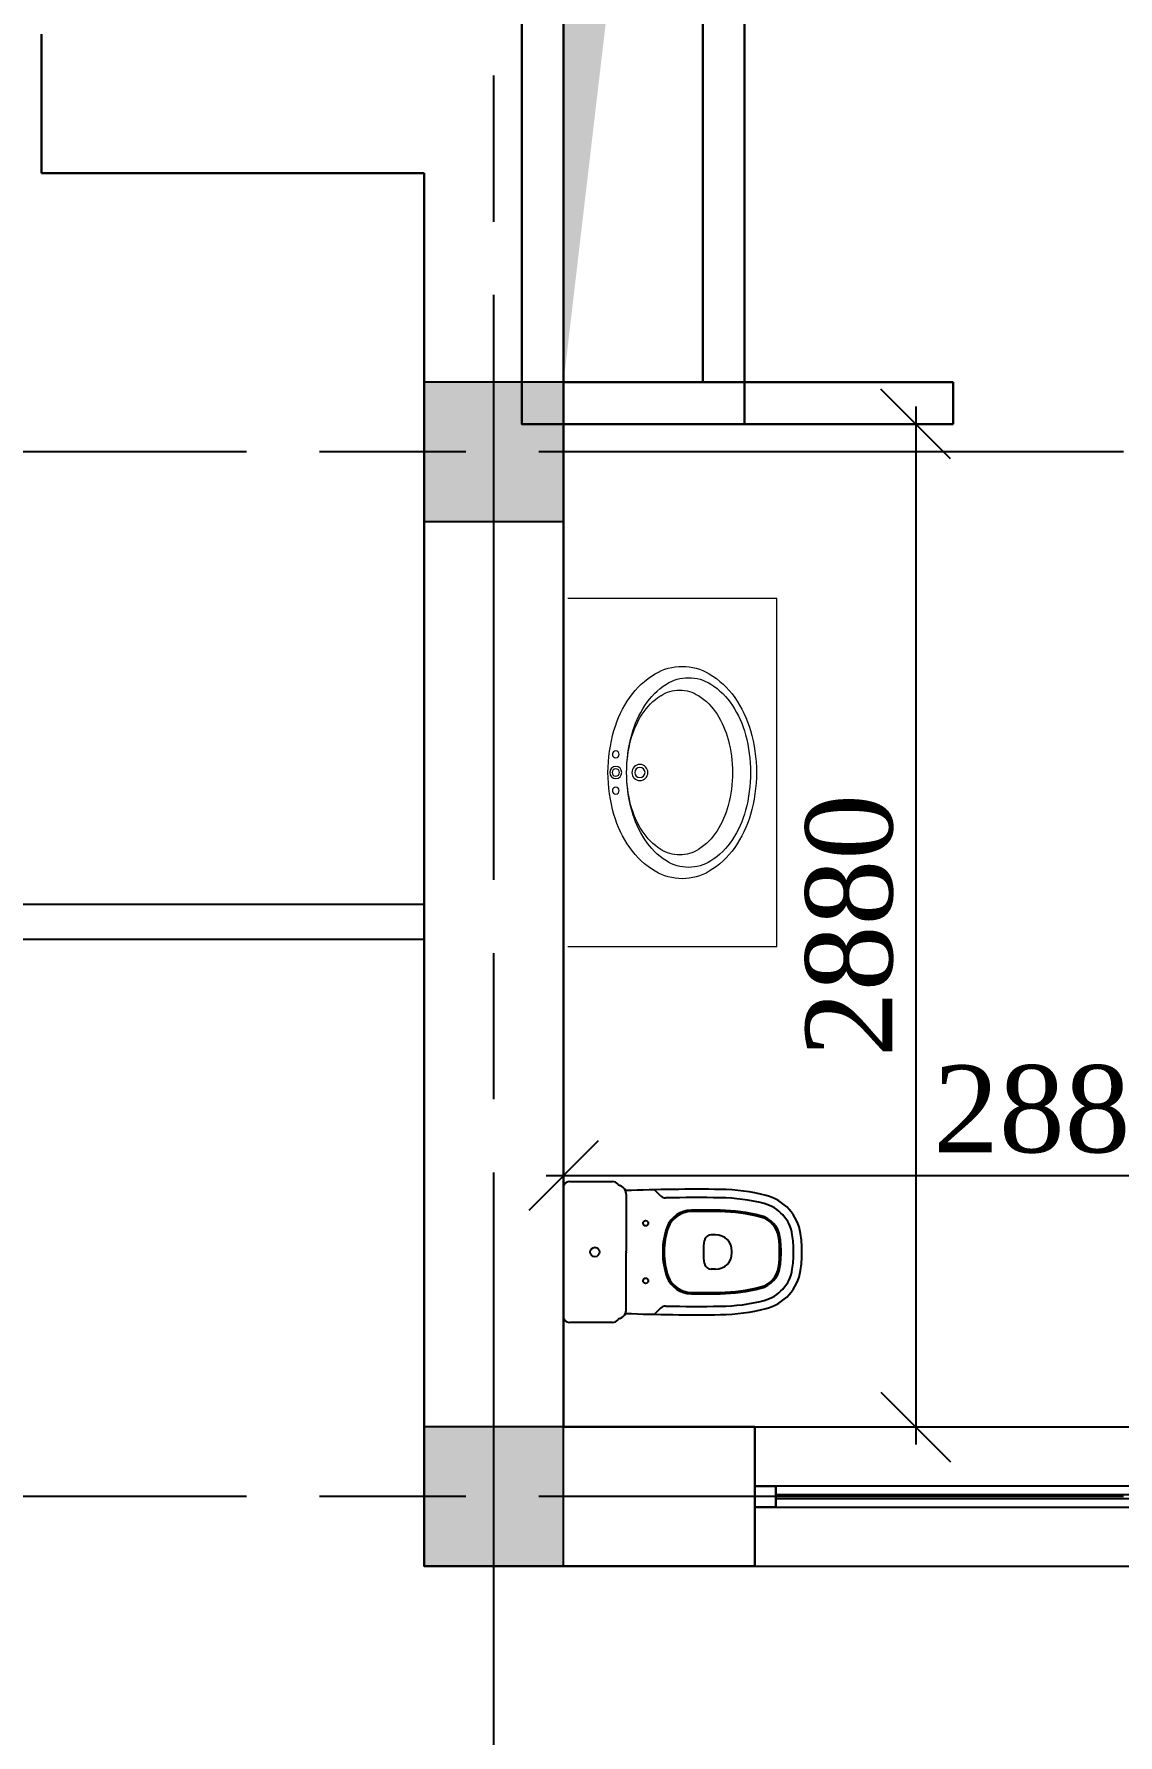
# Model space of a CAD drawing. Header units: inches. Extents: x 2870606 to 3671143, y -733551 to -473558.
# Drawn here: x 3353251 to 3356365, y -522108 to -517223 of the extents above; entities that cross this region are included whole.
import ezdxf

# ---------------------------------------------------------------- set-up
doc = ezdxf.new("R2010")
doc.units = ezdxf.units.IN
doc.header["$MEASUREMENT"] = 0
doc.linetypes.add('ACAD_ISO08W100', pattern=[36, 24, -3, 6, -3])
doc.layers.add('_0', color=7, linetype='Continuous', lineweight=25)
doc.layers.add('A_Windows', color=160, linetype='Continuous')
doc.styles.add('J~stule', font='dutch.ttf')
doc.linetypes.add('FENCELINE1', pattern='A,0.25,-0.1,[133,ltypeshp.shx,S=0.1,R=0,X=-0.1,Y=0],-0.1,1', length=1.45)
doc.dimstyles.new('J~style', dxfattribs={"dimscale": 100, "dimtxt": 2.5, "dimasz": 2, "dimexe": 0.55, "dimexo": 0.725, "dimtad": 1, "dimdec": 0, "dimdsep": 46, "dimtxsty": 'J~stule', "dimblk": 'OBLIQUE', "dimcen": 2, "dimdle": 0.5, "dimadec": 0, "dimazin": 0, "dimtfac": 1, "dimtdec": 0, "dimtmove": 0, "dimatfit": 3, "dimfxl": 1, "dimarcsym": 0})

# ---------------------------------------------------------------- blocks, each defined once
blk = doc.blocks.new('_Oblique')
at = {"color": 0, "linetype": 'ByBlock', "lineweight": -2}
blk.add_line((-0.5, -0.5), (0.5, 0.5), dxfattribs=at)
blk = doc.blocks.new('*D511')
at = {"color": 0, "lineweight": -2, "transparency": 16777216}
for p, q in [((3354772, -520315), (3354772, -520556.6)), ((3357652, -520315), (3357652, -520556.6)), ((3357702, -520501.6), (3354722, -520501.6))]:
    blk.add_line(p, q, dxfattribs=at)
at = {"layer": 'Defpoints', "color": 0, "lineweight": 35, "transparency": 16777216}
for p in [(3354772, -520242.5), (3357652, -520242.5), (3354772, -520501.6)]:
    blk.add_point(p, dxfattribs=at)
at = {"color": 0, "lineweight": -2, "transparency": 16777216, "xscale": 200, "yscale": 200, "zscale": 200, "rotation": 180}
blk.add_blockref('_Oblique', (3354772, -520501.6), dxfattribs=at)
at = {"color": 0, "lineweight": -2, "transparency": 16777216, "xscale": 200, "yscale": 200, "zscale": 200}
blk.add_blockref('_Oblique', (3357652, -520501.6), dxfattribs=at)
at = {"color": 0, "transparency": 16777216, "insert": (3356212, -520311.4), "char_height": 250, "attachment_point": 5, "style": 'J~stule'}
blk.add_mtext('2880', dxfattribs=at)
blk = doc.blocks.new('cu')
at = {"layer": '_0'}
for p, q in [((18.2, 200), (141, 200)), ((0, 0), (0, 186.3)), ((180, 164), (180, 0)), ((279, 158.9), (261.5, 176.4)), ((0, -2.5), (0, 0)), ((180, -2.5), (180, 0)), ((437, 47), (424.3, 47)), ((0, -5), (0, -2.5)), ((0, -191.3), (0, -5)), ((180, -2.5), (180, -5)), ((180, -169), (180, -5)), ((437, -52), (424.3, -52)), ((279, -163.9), (261.5, -181.4)), ((141, -205), (18.2, -205))]:
    blk.add_line(p, q, dxfattribs=at)
for centre, radius in [((236, 80), 7.5), ((90.2, -2.5), 13.5), ((90.2, -2.5), 13.5), ((236, -85), 7.5)]:
    blk.add_circle(centre, radius, dxfattribs=at)
for centre, radius, start, end in [((18.2, 180), 20, 90, 150.9831), ((141, 181), 19, 34.9372, 90), ((8, 186.3), 8, 155.2115, 180), ((164.8, 197.6), 10, 214.9372, 253.7848), ((155, 164), 25, 23.3776, 73.7848), ((383, -5322.3), 5500, 89.2905, 92.1362), ((155, 164), 25, 360, 23.3776), ((293.1, 173), 20, 225, 270.9364), ((383, -5322.3), 5476, 89.2905, 90.9364), ((444.2, -372.6), 526, 75.4605, 89.2905), ((444.2, -372.6), 550, 75.4605, 89.2905), ((548.7, 30), 134, 8.8162, 75.4605), ((367.5, 42.7), 75, 90.1648, 160.016), ((367.5, 42.7), 71, 90.1648, 160.016), ((383, -5322.3), 5440, 89.2905, 90.1648), ((383, -5322.3), 5436, 89.2905, 90.1648), ((444.2, -372.6), 490, 75.4605, 89.2905), ((444.2, -372.6), 486, 75.4605, 89.2905), ((548.7, 30), 70, 8.8162, 75.4605), ((548.7, 30), 74, 8.8162, 75.4605), ((548.7, 30), 110, 8.8162, 75.4605), ((485, 0), 200, 160.016, 180), ((485, 0), 196, 160.016, 180), ((355, 0), 330, 0, 8.8162), ((485, 0), 200, 180, 180.7162), ((485, 0), 196, 180, 180.7308), ((582, 0), 180, 170.2849, 180), ((424.3, 27), 20, 90, 170.2849), ((437, 0), 47, 0, 90), ((437, 0), 47, 356.9509, 0), ((355, 0), 266, 0, 8.8162), ((355, 0), 266, 359.4615, 0), ((355, 0), 270, 0, 8.8162), ((355, 0), 270, 359.4695, 0), ((355, 0), 306, 0, 8.8162), ((355, 0), 306, 359.5319, 0), ((485, -5), 200, 179.2838, 180), ((485, -5), 200, 180, 199.984), ((485, -5), 196, 179.2692, 180), ((485, -5), 196, 180, 199.984), ((582, 0), 180, 180, 180.7958), ((582, -5), 180, 179.2042, 180), ((582, -5), 180, 180, 189.7151), ((424.3, -32), 20, 189.7151, 270), ((437, -5), 47, 270, 0), ((437, -5), 47, 0, 3.0491), ((548.7, -35), 70, 284.5395, 351.1838), ((548.7, -35), 74, 284.5395, 351.1838), ((355, -5), 266, 351.1838, 0), ((355, -5), 266, 0, 0.5385), ((355, -5), 270, 351.1838, 0), ((355, -5), 270, 0, 0.5305), ((355, -5), 306, 351.1838, 0), ((355, -5), 306, 0, 0.4681), ((355, -5), 330, 351.1838, 0), ((355, 0), 330, 359.5659, 0), ((355, -5), 330, 0, 0.4341), ((367.5, -47.7), 75, 199.984, 269.8352), ((367.5, -47.7), 71, 199.984, 269.8352), ((548.7, -35), 110, 284.5395, 351.1838), ((548.7, -35), 134, 284.5395, 351.1838), ((383, 5317.3), 5436, 269.8352, 270.7095), ((383, 5317.3), 5440, 269.8352, 270.7095), ((444.2, 367.6), 486, 270.7095, 284.5395), ((444.2, 367.6), 490, 270.7095, 284.5395), ((444.2, 367.6), 526, 270.7095, 284.5395), ((8, -191.3), 8, 180, 204.7885), ((18.2, -185), 20, 209.0169, 270), ((164.8, -202.6), 10, 106.2152, 145.0628), ((155, -169), 25, 286.2152, 336.6224), ((155, -169), 25, 336.6224, 0), ((383, 5317.3), 5500, 267.8638, 270.7095), ((293.1, -178), 20, 89.0636, 135), ((383, 5317.3), 5476, 269.0636, 270.7095), ((444.2, 367.6), 550, 270.7095, 284.5395), ((141, -186), 19, 270, 325.0628)]:
    blk.add_arc(centre, radius, start, end, dxfattribs=at)
blk = doc.blocks.new('ITYIR6')
at = {"lineweight": 13, "elevation": -58.9}
blk.add_lwpolyline([(2899772.1, 225462.1), (2899772.1, 224862.1), (2898772.1, 224862.1), (2898772.1, 225462.1)], dxfattribs=at)
at = {"lineweight": 13}
for centre, radius in [((2899219.9, 225324.7, -58.9), 9.72), ((2899272.1, 225324.7, -58.9), 17.3), ((2899272.1, 225324.7, -58.9), 10.5), ((2899324.1, 225324.7, -58.9), 9.72), ((2899272.1, 225255.3, -58.9), 23.1), ((2899272.1, 225255.3, -58.9), 14.7)]:
    blk.add_circle(centre, radius, dxfattribs=at)
for centre, radius, start, end in [((2899240.6, 225021.4, -58.9), 321.1, 106.1623, 124.9793), ((2899272.1, 224912.8, -58.9), 434.2, 90, 106.1623), ((2899272.1, 224912.8, -58.9), 434.2, 73.8377, 90), ((2899303.6, 225021.4, -58.9), 321.1, 55.0207, 73.8377), ((2899192.5, 225090.2, -58.9), 237.1, 124.9793, 149.3739), ((2899240.4, 224994.9, -58.9), 294.2, 105.1466, 123.1651), ((2899243.9, 225032.2, -58.9), 257.5, 104.9001, 122.7157), ((2899272.1, 224878, -58.9), 415.4, 90, 105.1466), ((2899272.1, 224926.1, -58.9), 367.3, 90, 104.9001), ((2899272.1, 224926.1, -58.9), 367.3, 75.0999, 90), ((2899272.1, 224878, -58.9), 415.4, 74.8534, 90), ((2899300.3, 225032.2, -58.9), 257.5, 57.2843, 75.0999), ((2899303.7, 224994.9, -58.9), 294.2, 56.8349, 74.8534), ((2899351.7, 225090.2, -58.9), 237.1, 30.6261, 55.0207), ((2899192.1, 225068.8, -58.9), 205.9, 123.1651, 147.6324), ((2899200.8, 225099.1, -58.9), 177.9, 122.7157, 147.1854), ((2899343.3, 225099.1, -58.9), 177.9, 32.8146, 57.2843), ((2899352, 225068.8, -58.9), 205.9, 32.3676, 56.8349), ((2899119, 225133.7, -58.9), 151.8, 149.3739, 180), ((2899118.7, 225115.4, -58.9), 119, 147.6324, 180), ((2899135.5, 225141.3, -58.9), 100.1, 147.1854, 180), ((2899408.7, 225141.3, -58.9), 100.1, 0, 32.8146), ((2899425.4, 225115.4, -58.9), 119, 0, 32.3676), ((2899425.1, 225133.7, -58.9), 151.8, 0, 30.6261), ((2899119, 225133.7, -58.9), 151.8, 180, 210.6261), ((2899135.5, 225141.3, -58.9), 100.1, 180, 212.8146), ((2899408.7, 225141.3, -58.9), 100.1, 327.1854, 0), ((2899425.1, 225133.7, -58.9), 151.8, 329.3739, 0), ((2899118.7, 225115.4, -58.9), 119, 180, 212.3676), ((2899200.8, 225183.4, -58.9), 177.9, 212.8146, 237.2843), ((2899343.3, 225183.4, -58.9), 177.9, 302.7157, 327.1854), ((2899425.4, 225115.4, -58.9), 119, 327.6324, 0), ((2899192.5, 225177.2, -58.9), 237.1, 210.6261, 235.0207), ((2899192.1, 225161.9, -58.9), 205.9, 212.3676, 236.8349), ((2899243.9, 225250.4, -58.9), 257.5, 237.2843, 255.0999), ((2899300.3, 225250.4, -58.9), 257.5, 284.9001, 302.7157), ((2899352, 225161.9, -58.9), 205.9, 303.1651, 327.6324), ((2899351.7, 225177.2, -58.9), 237.1, 304.9793, 329.3739), ((2899240.6, 225246, -58.9), 321.1, 235.0207, 253.8377), ((2899240.4, 225235.8, -58.9), 294.2, 236.8349, 254.8534), ((2899272.1, 225356.5, -58.9), 367.3, 255.0999, 270), ((2899272.1, 225356.5, -58.9), 367.3, 270, 284.9001), ((2899303.7, 225235.8, -58.9), 294.2, 285.1466, 303.1651), ((2899303.6, 225246, -58.9), 321.1, 286.1623, 304.9793), ((2899272.1, 225354.6, -58.9), 434.2, 253.8377, 270), ((2899272.1, 225352.7, -58.9), 415.4, 254.8534, 270), ((2899272.1, 225352.7, -58.9), 415.4, 270, 285.1466), ((2899272.1, 225354.6, -58.9), 434.2, 270, 286.1623)]:
    blk.add_arc(centre, radius, start, end, dxfattribs=at)
blk = doc.blocks.new('*D578')
at = {"color": 0, "lineweight": -2, "transparency": 16777216}
for p, q in [((3355784.1, -518293.1), (3355784.1, -521273.1)), ((3355317.8, -518343.1), (3355839.1, -518343.1)), ((3355317.8, -521223.1), (3355839.1, -521223.1))]:
    blk.add_line(p, q, dxfattribs=at)
at = {"layer": 'Defpoints', "color": 0, "lineweight": 35, "transparency": 16777216}
for p in [(3355245.3, -518343.1), (3355245.3, -521223.1), (3355784.1, -521223.1)]:
    blk.add_point(p, dxfattribs=at)
at = {"color": 0, "lineweight": -2, "transparency": 16777216, "xscale": 200, "yscale": 200, "zscale": 200}
for p, rotation in [((3355784.1, -518343.1), 90), ((3355784.1, -521223.1), 270)]:
    blk.add_blockref('_Oblique', p, dxfattribs=dict(at, rotation=rotation))
at = {"color": 0, "transparency": 16777216, "insert": (3355593.9, -519783.1), "char_height": 250, "attachment_point": 5, "rotation": 90, "style": 'J~stule'}
blk.add_mtext('2880', dxfattribs=at)
blk = doc.blocks.new('*U65')
at = {"color": 7, "lineweight": 30}
for points in [[(0, 60), (60, 60), (60, 0), (0, 0)], [(1500, 60), (1440, 60), (1440, 0), (1500, 0)]]:
    blk.add_lwpolyline(points, close=True, dxfattribs=at)
at = {"color": 4, "lineweight": 25}
for points in [[(60, 60), (1440, 60), (1440, 0), (60, 0)], [(60, 35), (1440, 35), (1440, 25), (60, 25)]]:
    blk.add_lwpolyline(points, close=True, dxfattribs=at)

msp = doc.modelspace()

# ---------------------------------------------------------------- hatches: boundary and pattern name
h = msp.add_hatch(color=256)
h.dxf.hatch_style = 1
h.paths.add_polyline_path([(3354772.01, -518623.13), (3354772.01, -518223.13), (3354372.01, -518223.13), (3354372.01, -518623.13)])
h = msp.add_hatch(color=256)
h.dxf.hatch_style = 1
h.paths.add_polyline_path([(3354772.01, -521623.13), (3354772.01, -521223.13), (3354372.01, -521223.13), (3354372.01, -521623.13)])

# ---------------------------------------------------------------- linework, layer by layer
at = {"color": 252, "linetype": 'ACAD_ISO08W100', "ltscale": 70}
for p, q in [((3354572.01, -524692.02), (3354572.01, -496403.85)), ((3366460.93, -518423.13), (3300567.24, -518423.13)), ((3366460.93, -521423.13), (3300567.24, -521423.13))]:
    msp.add_line(p, q, dxfattribs=at)
at = {"lineweight": 30}
for p, q in [((3354772.01, -510543.13), (3354772.01, -521223.13)), ((3353272.01, -517223.06), (3353272.01, -517623.06)), ((3354372.01, -517623.06), (3353272.01, -517623.06)), ((3354372.01, -517623.06), (3354372.01, -521623.13)), ((3355892.01, -518343.13), (3355892.01, -518223.13)), ((3354772.01, -521223.13), (3355322.01, -521223.13)), ((3355322.01, -521623.13), (3355322.01, -521223.13)), ((3354372.01, -521623.13), (3355322.01, -521623.13))]:
    msp.add_line(p, q, dxfattribs=at)
at = {"linetype": 'FENCELINE1', "ltscale": 200}
msp.add_line((3354372.01, -519723.03), (3349472.01, -519723.03), dxfattribs=at)
for p, q in [((3354372.01, -519823.03), (3349372.01, -519823.03)), ((3355322.01, -521223.13), (3356822.01, -521223.13)), ((3355322.01, -521623.13), (3356822.01, -521623.13))]:
    msp.add_line(p, q)
at = {"lineweight": 30}
for points in [[(3355292.01, -516503.13), (3355292.01, -518343.13), (3354652.01, -518343.13), (3354652.01, -516503.13)], [(3354772.01, -516623.13), (3354772.01, -518223.13), (3355172.01, -518223.13), (3355172.01, -516623.13)]]:
    msp.add_lwpolyline(points, close=True, dxfattribs=at)
for points in [[(3354372.01, -518223.13), (3354372.01, -518623.13), (3354772.01, -518623.13), (3354772.01, -518223.13)], [(3354372.01, -521223.13), (3354372.01, -521623.13), (3354772.01, -521623.13), (3354772.01, -521223.13)]]:
    msp.add_lwpolyline(points, close=True)
for points in [[(3354772.01, -518223.13), (3355892.01, -518223.13)], [(3354772.01, -518343.13), (3355892.01, -518343.13)]]:
    msp.add_lwpolyline(points, dxfattribs=at)
msp.add_solid([(3354772.01, -518223.13), (3354772.01, -516623.13), (3354940.3, -516791.42), (3355172.01, -516623.13)])

# ---------------------------------------------------------------- block references
at = {"color": 1, "xscale": -1, "rotation": 90}
msp.add_blockref('ITYIR6', (3580246.78, 2379928.32, 58.88), dxfattribs=at)
at = {"rotation": 359.9999986392983}
msp.add_blockref('cu', (3354772.01, -520718.13), dxfattribs=at)
at = {"layer": 'A_Windows', "color": 5, "lineweight": 30, "xscale": -1, "rotation": 359.9999846070635}
msp.add_blockref('*U65', (3356822.01, -521453.13), dxfattribs=at)

# ---------------------------------------------------------------- dimensions: what is measured, and where the dimension line sits
dim = msp.add_linear_dim(base=(3355784.14, -521223.13), p1=(3355245.26, -518343.13), p2=(3355245.26, -521223.13), angle=90, dimstyle='J~style', override={"dimdec": 1, "dimtdec": 1})
dim.commit()
dim.dimension.update_dxf_attribs({"geometry": '*D578', "text_midpoint": (3355593.95, -519783.13)})
dim = msp.add_linear_dim(base=(3354772.01, -520501.57), p1=(3357652.01, -520242.54), p2=(3354772.01, -520242.54), dimstyle='J~style', override={"dimdec": 1, "dimtdec": 1})
dim.commit()
dim.dimension.update_dxf_attribs({"geometry": '*D511', "text_midpoint": (3356212.01, -520311.38)})

doc.saveas('drawing.dxf')
